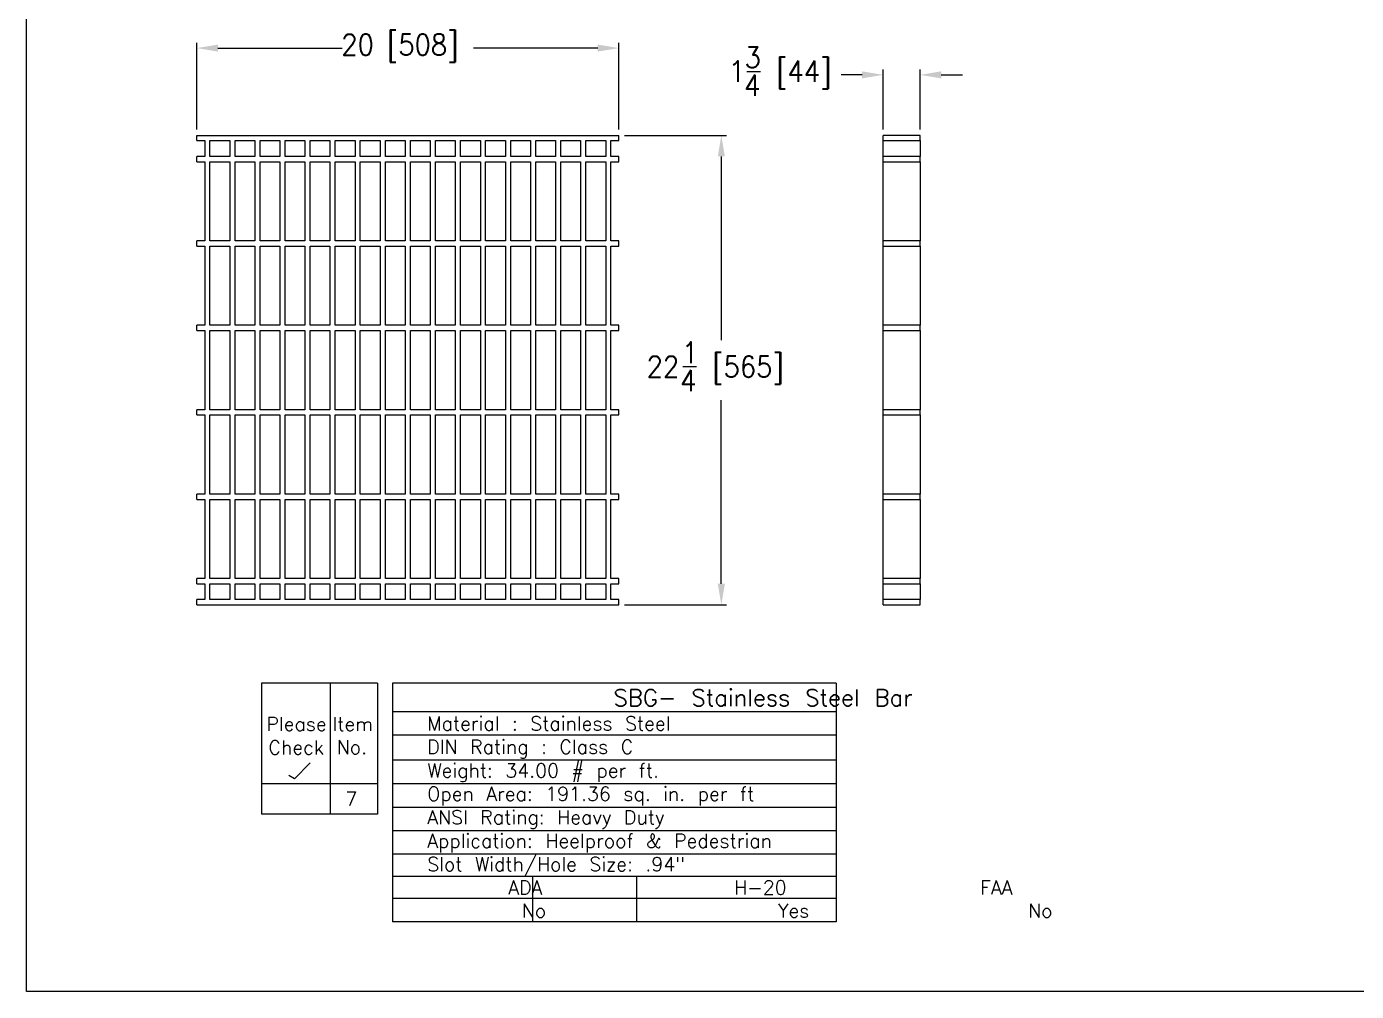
# Model space of a CAD drawing. Extents: x 196 to 587, y -81 to 16.
# Drawn here: x 330.9 to 393.9, y -81 to -35.3 of the extents above; entities that cross this region are included whole.
import ezdxf

# ---------------------------------------------------------------- set-up
doc = ezdxf.new("R2010")
doc.units = 0
doc.header["$LTSCALE"] = 4
doc.header["$MEASUREMENT"] = 0
doc.layers.get('0').update_dxf_attribs({"linetype": 'CONTINUOUS'})
doc.layers.get('DEFPOINTS').update_dxf_attribs({"linetype": 'CONTINUOUS'})
doc.layers.add('DIM', color=2, linetype='CONTINUOUS')
doc.styles.add('FT_FONT', font='ROMANS.SHX', dxfattribs={"width": 0.9})
doc.styles.get("Standard").update_dxf_attribs({"font": 'txt.shx', "height": 1})
doc.dimstyles.get("Standard").update_dxf_attribs({"dimtxt": 0.384208, "dimasz": 0.1875, "dimexe": 0.612, "dimexo": 0.2125, "dimgap": 0.09, "dimtad": 0, "dimtih": 1, "dimtoh": 1, "dimdec": 4, "dimzin": 0, "dimdsep": 46, "dimtxsty": 'FT_FONT', "dimcen": 0.306, "dimadec": 0, "dimazin": 0, "dimtfac": 1, "dimtdec": 4, "dimtofl": 0, "dimtmove": 0, "dimatfit": 3, "dimfxl": 0, "dimtolj": 1, "dimtzin": 0, "dimarcsym": 0})

# ---------------------------------------------------------------- blocks, each defined once
blk = doc.blocks.new('*U78')
at = {"color": 250, "style": 'FT_FONT', "width": 0.9}
blk.add_text('20 [508]', height=1, dxfattribs=at).set_placement((345.84, -36.643))
blk = doc.blocks.new('*D5')
at = {"color": 250}
for p, q in [((338.99, -40.17), (338.99, -36.06)), ((339.99, -36.31), (345.879, -36.31)), ((357.99, -36.31), (352.102, -36.31)), ((358.99, -40.17), (358.99, -36.06))]:
    blk.add_line(p, q, dxfattribs=at)
for points in [[(339.99, -36.143), (339.99, -36.476), (338.99, -36.31)], [(357.99, -36.143), (357.99, -36.476), (358.99, -36.31)]]:
    blk.add_solid(points, dxfattribs=at)
at = {"layer": 'DEFPOINTS', "color": 0}
for p in [(358.99, -36.31), (338.99, -40.445), (358.99, -40.445)]:
    blk.add_point(p, dxfattribs=at)
at = {"layer": 'DIM'}
blk.add_blockref('*U78', (0, 0), dxfattribs=at)
blk = doc.blocks.new('*U79')
at = {"color": 250}
blk.add_line((365.054, -37.412), (365.697, -37.412), dxfattribs=at)
at = {"color": 250, "style": 'FT_FONT', "width": 0.9}
for s, p in [('3', (364.947, -37.246)), ('1', (364.197, -37.912)), (' [44]', (365.826, -37.912)), ('4', (364.926, -38.579))]:
    blk.add_text(s, height=1, dxfattribs=at).set_placement(p)
blk = doc.blocks.new('*D6')
at = {"color": 250}
for p, q in [((370.516, -37.579), (369.516, -37.579)), ((371.516, -40.17), (371.516, -37.329)), ((373.266, -40.17), (373.266, -37.329)), ((374.266, -37.579), (375.266, -37.579))]:
    blk.add_line(p, q, dxfattribs=at)
for points in [[(370.516, -37.412), (370.516, -37.746), (371.516, -37.579)], [(374.266, -37.412), (374.266, -37.746), (373.266, -37.579)]]:
    blk.add_solid(points, dxfattribs=at)
at = {"layer": 'DEFPOINTS', "color": 0}
for p in [(371.516, -37.579), (371.516, -40.445), (373.266, -40.445)]:
    blk.add_point(p, dxfattribs=at)
at = {"layer": 'DIM'}
blk.add_blockref('*U79', (0, 0), dxfattribs=at)
blk = doc.blocks.new('*U80')
at = {"color": 250}
for s, height, p in [('              SBG- Stainless Steel Bar', 0.792, (347.992, -67.488)), ('   Material : Stainless Steel', 0.65997, (347.992, -68.644)), ('   DIN Rating : Class C', 0.65997, (347.992, -69.755)), ('   Weight: 34.00 # per ft.', 0.65997, (347.992, -70.866)), ('   Open Area: 191.36 sq. in. per ft', 0.65997, (347.992, -71.978)), ('   ANSI Rating: Heavy Duty', 0.65997, (347.992, -73.089)), ('   Application: Heelproof & Pedestrian', 0.65997, (347.992, -74.2)), ('   Slot Width/Hole Size: .94"', 0.65997, (347.992, -75.311)), ('         ADA              H-20              FAA', 0.65997, (347.992, -76.414)), ('          No                 Yes                No', 0.65997, (347.992, -77.514))]:
    blk.add_text(s, height=height, dxfattribs=at).set_placement(p)
blk = doc.blocks.new('*U81')
at = {"color": 250}
for s, p in [('Please', (342.288, -68.668)), ('Check', (342.386, -69.78))]:
    blk.add_text(s, height=0.66, dxfattribs=at).set_placement(p)
blk = doc.blocks.new('*U82')
at = {"color": 250}
for s, p in [('Item', (345.419, -68.668)), ('No.', (345.617, -69.768))]:
    blk.add_text(s, height=0.66, dxfattribs=at).set_placement(p)
blk = doc.blocks.new('*U83')
at = {"color": 250}
blk.add_text('7', height=0.66, dxfattribs=at).set_placement((346.027, -72.208))
blk = doc.blocks.new('*U84')
at = {"layer": 'DIM', "color": 250}
blk.add_line((362.023, -51.403), (362.666, -51.403), dxfattribs=at)
at = {"layer": 'DIM', "color": 250, "style": 'FT_FONT', "width": 0.9}
for s, p in [('1', (361.981, -51.237)), ('22', (360.309, -51.903)), (' [565]', (362.795, -51.903)), ('4', (361.895, -52.57))]:
    blk.add_text(s, height=1, dxfattribs=at).set_placement(p)
blk = doc.blocks.new('*D20')
at = {"layer": 'DEFPOINTS', "color": 0}
for p in [(358.99, -40.445), (358.99, -62.695), (363.845, -62.695)]:
    blk.add_point(p, dxfattribs=at)
at = {"layer": 'DIM', "color": 250}
for p, q in [((359.265, -40.445), (364.095, -40.445)), ((363.845, -41.445), (363.845, -50.147)), ((363.845, -61.695), (363.845, -52.993)), ((359.265, -62.695), (364.095, -62.695))]:
    blk.add_line(p, q, dxfattribs=at)
for points in [[(363.678, -41.445), (364.012, -41.445), (363.845, -40.445)], [(363.678, -61.695), (364.012, -61.695), (363.845, -62.695)]]:
    blk.add_solid(points, dxfattribs=at)
at = {"layer": 'DIM'}
blk.add_blockref('*U84', (0, 0), dxfattribs=at)

msp = doc.modelspace()

# ---------------------------------------------------------------- linework, layer by layer
at = {"color": 250}
for p, q in [((338.99011, -40.44485), (358.99011, -40.44485)), ((338.99011, -40.69485), (338.99011, -40.44485)), ((338.99011, -40.69485), (339.36511, -40.69485)), ((339.36511, -40.69485), (339.36511, -41.44485)), ((339.61511, -41.44485), (339.61511, -40.69485)), ((339.61511, -40.69485), (340.55261, -40.69485)), ((340.55261, -40.69485), (340.55261, -41.44485)), ((340.80261, -41.44485), (340.80261, -40.69485)), ((340.80261, -40.69485), (341.74011, -40.69485)), ((341.74011, -40.69485), (341.74011, -41.44485)), ((341.99011, -41.44485), (341.99011, -40.69485)), ((341.99011, -40.69485), (342.92761, -40.69485)), ((342.92761, -40.69485), (342.92761, -41.44485)), ((343.17761, -41.44485), (343.17761, -40.69485)), ((343.17761, -40.69485), (344.11511, -40.69485)), ((344.11511, -40.69485), (344.11511, -41.44485)), ((344.36511, -41.44485), (344.36511, -40.69485)), ((344.36511, -40.69485), (345.30261, -40.69485)), ((345.30261, -40.69485), (345.30261, -41.44485)), ((345.55261, -41.44485), (345.55261, -40.69485)), ((345.55261, -40.69485), (346.49011, -40.69485)), ((346.49011, -40.69485), (346.49011, -41.44485)), ((346.74011, -41.44485), (346.74011, -40.69485)), ((346.74011, -40.69485), (347.67761, -40.69485)), ((347.67761, -40.69485), (347.67761, -41.44485)), ((347.92761, -41.44485), (347.92761, -40.69485)), ((347.92761, -40.69485), (348.86511, -40.69485)), ((348.86511, -40.69485), (348.86511, -41.44485)), ((349.11511, -41.44485), (349.11511, -40.69485)), ((349.11511, -40.69485), (350.05261, -40.69485)), ((350.05261, -40.69485), (350.05261, -41.44485)), ((350.30261, -41.44485), (350.30261, -40.69485)), ((350.30261, -40.69485), (351.24011, -40.69485)), ((351.24011, -40.69485), (351.24011, -41.44485)), ((351.49011, -41.44485), (351.49011, -40.69485)), ((351.49011, -40.69485), (352.42761, -40.69485)), ((352.42761, -40.69485), (352.42761, -41.44485)), ((352.67761, -41.44485), (352.67761, -40.69485)), ((352.67761, -40.69485), (353.61511, -40.69485)), ((353.61511, -40.69485), (353.61511, -41.44485)), ((353.86511, -41.44485), (353.86511, -40.69485)), ((353.86511, -40.69485), (354.80261, -40.69485)), ((354.80261, -40.69485), (354.80261, -41.44485)), ((355.05261, -41.44485), (355.05261, -40.69485)), ((355.05261, -40.69485), (355.99011, -40.69485)), ((355.99011, -40.69485), (355.99011, -41.44485)), ((356.24011, -41.44485), (356.24011, -40.69485)), ((356.24011, -40.69485), (357.17761, -40.69485)), ((357.17761, -40.69485), (357.17761, -41.44485)), ((357.42761, -41.44485), (357.42761, -40.69485)), ((357.42761, -40.69485), (358.36511, -40.69485)), ((358.36511, -40.69485), (358.36511, -41.44485)), ((358.61511, -41.44485), (358.61511, -40.69485)), ((358.61511, -40.69485), (358.99011, -40.69485)), ((358.99011, -40.69485), (358.99011, -40.44485)), ((371.51556, -40.69485), (371.51556, -40.44485)), ((373.26556, -40.44485), (371.51556, -40.44485)), ((371.51556, -40.69485), (373.26556, -40.69485)), ((371.51556, -41.44485), (371.51556, -40.69485)), ((373.26556, -40.69485), (373.26556, -40.44485)), ((373.26556, -40.69485), (373.26556, -41.44485)), ((339.36511, -41.44485), (338.99011, -41.44485)), ((338.99011, -41.69485), (338.99011, -41.44485)), ((340.55261, -41.44485), (339.61511, -41.44485)), ((341.74011, -41.44485), (340.80261, -41.44485)), ((342.92761, -41.44485), (341.99011, -41.44485)), ((344.11511, -41.44485), (343.17761, -41.44485)), ((345.30261, -41.44485), (344.36511, -41.44485)), ((346.49011, -41.44485), (345.55261, -41.44485)), ((347.67761, -41.44485), (346.74011, -41.44485)), ((348.86511, -41.44485), (347.92761, -41.44485)), ((350.05261, -41.44485), (349.11511, -41.44485)), ((351.24011, -41.44485), (350.30261, -41.44485)), ((352.42761, -41.44485), (351.49011, -41.44485)), ((353.61511, -41.44485), (352.67761, -41.44485)), ((354.80261, -41.44485), (353.86511, -41.44485)), ((355.99011, -41.44485), (355.05261, -41.44485)), ((357.17761, -41.44485), (356.24011, -41.44485)), ((358.36511, -41.44485), (357.42761, -41.44485)), ((358.99011, -41.44485), (358.61511, -41.44485)), ((358.99011, -41.69485), (358.99011, -41.44485)), ((373.26556, -41.44485), (371.51556, -41.44485)), ((371.51556, -41.69485), (371.51556, -41.44485)), ((373.26556, -41.69485), (373.26556, -41.44485)), ((338.99011, -41.69485), (339.36511, -41.69485)), ((339.36511, -41.69485), (339.36511, -45.44485)), ((339.61511, -41.69485), (340.55261, -41.69485)), ((339.61511, -45.44485), (339.61511, -41.69485)), ((340.55261, -41.69485), (340.55261, -45.44485)), ((340.80261, -41.69485), (341.74011, -41.69485)), ((340.80261, -45.44485), (340.80261, -41.69485)), ((341.74011, -41.69485), (341.74011, -45.44485)), ((341.99011, -41.69485), (342.92761, -41.69485)), ((341.99011, -45.44485), (341.99011, -41.69485)), ((342.92761, -41.69485), (342.92761, -45.44485)), ((343.17761, -41.69485), (344.11511, -41.69485)), ((343.17761, -45.44485), (343.17761, -41.69485)), ((344.11511, -41.69485), (344.11511, -45.44485)), ((344.36511, -41.69485), (345.30261, -41.69485)), ((344.36511, -45.44485), (344.36511, -41.69485)), ((345.30261, -41.69485), (345.30261, -45.44485)), ((345.55261, -41.69485), (346.49011, -41.69485)), ((345.55261, -45.44485), (345.55261, -41.69485)), ((346.49011, -41.69485), (346.49011, -45.44485)), ((346.74011, -41.69485), (347.67761, -41.69485)), ((346.74011, -45.44485), (346.74011, -41.69485)), ((347.67761, -41.69485), (347.67761, -45.44485)), ((347.92761, -41.69485), (348.86511, -41.69485)), ((347.92761, -45.44485), (347.92761, -41.69485)), ((348.86511, -41.69485), (348.86511, -45.44485)), ((349.11511, -41.69485), (350.05261, -41.69485)), ((349.11511, -45.44485), (349.11511, -41.69485)), ((350.05261, -41.69485), (350.05261, -45.44485)), ((350.30261, -41.69485), (351.24011, -41.69485)), ((350.30261, -45.44485), (350.30261, -41.69485)), ((351.24011, -41.69485), (351.24011, -45.44485)), ((351.49011, -41.69485), (352.42761, -41.69485)), ((351.49011, -45.44485), (351.49011, -41.69485)), ((352.42761, -41.69485), (352.42761, -45.44485)), ((352.67761, -41.69485), (353.61511, -41.69485)), ((352.67761, -45.44485), (352.67761, -41.69485)), ((353.61511, -41.69485), (353.61511, -45.44485)), ((353.86511, -41.69485), (354.80261, -41.69485)), ((353.86511, -45.44485), (353.86511, -41.69485)), ((354.80261, -41.69485), (354.80261, -45.44485)), ((355.05261, -41.69485), (355.99011, -41.69485)), ((355.05261, -45.44485), (355.05261, -41.69485)), ((355.99011, -41.69485), (355.99011, -45.44485)), ((356.24011, -41.69485), (357.17761, -41.69485)), ((356.24011, -45.44485), (356.24011, -41.69485)), ((357.17761, -41.69485), (357.17761, -45.44485)), ((357.42761, -41.69485), (358.36511, -41.69485)), ((357.42761, -45.44485), (357.42761, -41.69485)), ((358.36511, -41.69485), (358.36511, -45.44485)), ((358.61511, -41.69485), (358.99011, -41.69485)), ((358.61511, -45.44485), (358.61511, -41.69485)), ((371.51556, -41.69485), (373.26556, -41.69485)), ((371.51556, -45.44485), (371.51556, -41.69485)), ((373.26556, -41.69485), (373.26556, -45.44485)), ((339.36511, -45.44485), (338.99011, -45.44485)), ((338.99011, -45.69485), (338.99011, -45.44485)), ((338.99011, -45.69485), (339.36511, -45.69485)), ((339.36511, -45.69485), (339.36511, -49.44485)), ((340.55261, -45.44485), (339.61511, -45.44485)), ((339.61511, -45.69485), (340.55261, -45.69485)), ((339.61511, -49.44485), (339.61511, -45.69485)), ((340.55261, -45.69485), (340.55261, -49.44485)), ((341.74011, -45.44485), (340.80261, -45.44485)), ((340.80261, -49.44485), (340.80261, -45.69485)), ((340.80261, -45.69485), (341.74011, -45.69485)), ((341.74011, -45.69485), (341.74011, -49.44485)), ((342.92761, -45.44485), (341.99011, -45.44485)), ((341.99011, -49.44485), (341.99011, -45.69485)), ((341.99011, -45.69485), (342.92761, -45.69485)), ((342.92761, -45.69485), (342.92761, -49.44485)), ((344.11511, -45.44485), (343.17761, -45.44485)), ((343.17761, -49.44485), (343.17761, -45.69485)), ((343.17761, -45.69485), (344.11511, -45.69485)), ((344.11511, -45.69485), (344.11511, -49.44485)), ((345.30261, -45.44485), (344.36511, -45.44485)), ((344.36511, -49.44485), (344.36511, -45.69485)), ((344.36511, -45.69485), (345.30261, -45.69485)), ((345.30261, -45.69485), (345.30261, -49.44485)), ((346.49011, -45.44485), (345.55261, -45.44485)), ((345.55261, -49.44485), (345.55261, -45.69485)), ((345.55261, -45.69485), (346.49011, -45.69485)), ((346.49011, -45.69485), (346.49011, -49.44485)), ((347.67761, -45.44485), (346.74011, -45.44485)), ((346.74011, -49.44485), (346.74011, -45.69485)), ((346.74011, -45.69485), (347.67761, -45.69485)), ((347.67761, -45.69485), (347.67761, -49.44485)), ((348.86511, -45.44485), (347.92761, -45.44485)), ((347.92761, -49.44485), (347.92761, -45.69485)), ((347.92761, -45.69485), (348.86511, -45.69485)), ((348.86511, -45.69485), (348.86511, -49.44485)), ((350.05261, -45.44485), (349.11511, -45.44485)), ((349.11511, -49.44485), (349.11511, -45.69485)), ((349.11511, -45.69485), (350.05261, -45.69485)), ((350.05261, -45.69485), (350.05261, -49.44485)), ((351.24011, -45.44485), (350.30261, -45.44485)), ((350.30261, -49.44485), (350.30261, -45.69485)), ((350.30261, -45.69485), (351.24011, -45.69485)), ((351.24011, -45.69485), (351.24011, -49.44485)), ((352.42761, -45.44485), (351.49011, -45.44485)), ((351.49011, -49.44485), (351.49011, -45.69485)), ((351.49011, -45.69485), (352.42761, -45.69485)), ((352.42761, -45.69485), (352.42761, -49.44485)), ((353.61511, -45.44485), (352.67761, -45.44485)), ((352.67761, -49.44485), (352.67761, -45.69485)), ((352.67761, -45.69485), (353.61511, -45.69485)), ((353.61511, -45.69485), (353.61511, -49.44485)), ((354.80261, -45.44485), (353.86511, -45.44485)), ((353.86511, -49.44485), (353.86511, -45.69485)), ((353.86511, -45.69485), (354.80261, -45.69485)), ((354.80261, -45.69485), (354.80261, -49.44485)), ((355.99011, -45.44485), (355.05261, -45.44485)), ((355.05261, -49.44485), (355.05261, -45.69485)), ((355.05261, -45.69485), (355.99011, -45.69485)), ((355.99011, -45.69485), (355.99011, -49.44485)), ((357.17761, -45.44485), (356.24011, -45.44485)), ((356.24011, -49.44485), (356.24011, -45.69485)), ((356.24011, -45.69485), (357.17761, -45.69485)), ((357.17761, -45.69485), (357.17761, -49.44485)), ((358.36511, -45.44485), (357.42761, -45.44485)), ((357.42761, -49.44485), (357.42761, -45.69485)), ((357.42761, -45.69485), (358.36511, -45.69485)), ((358.36511, -45.69485), (358.36511, -49.44485)), ((358.99011, -45.44485), (358.61511, -45.44485)), ((358.61511, -49.44485), (358.61511, -45.69485)), ((358.61511, -45.69485), (358.99011, -45.69485)), ((358.99011, -45.69485), (358.99011, -45.44485)), ((371.51556, -45.69485), (371.51556, -45.44485)), ((373.26556, -45.44485), (371.51556, -45.44485)), ((371.51556, -49.44485), (371.51556, -45.69485)), ((371.51556, -45.69485), (373.26556, -45.69485)), ((373.26556, -45.69485), (373.26556, -45.44485)), ((373.26556, -45.69485), (373.26556, -49.44485)), ((339.36511, -49.44485), (338.99011, -49.44485)), ((338.99011, -49.69485), (338.99011, -49.44485)), ((338.99011, -49.69485), (339.36511, -49.69485)), ((339.36511, -49.69485), (339.36511, -53.44485)), ((340.55261, -49.44485), (339.61511, -49.44485)), ((339.61511, -53.44485), (339.61511, -49.69485)), ((339.61511, -49.69485), (340.55261, -49.69485)), ((340.55261, -49.69485), (340.55261, -53.44485)), ((341.74011, -49.44485), (340.80261, -49.44485)), ((340.80261, -53.44485), (340.80261, -49.69485)), ((340.80261, -49.69485), (341.74011, -49.69485)), ((341.74011, -49.69485), (341.74011, -53.44485)), ((342.92761, -49.44485), (341.99011, -49.44485)), ((341.99011, -53.44485), (341.99011, -49.69485)), ((341.99011, -49.69485), (342.92761, -49.69485)), ((342.92761, -49.69485), (342.92761, -53.44485)), ((344.11511, -49.44485), (343.17761, -49.44485)), ((343.17761, -53.44485), (343.17761, -49.69485)), ((343.17761, -49.69485), (344.11511, -49.69485)), ((344.11511, -49.69485), (344.11511, -53.44485)), ((345.30261, -49.44485), (344.36511, -49.44485)), ((344.36511, -53.44485), (344.36511, -49.69485)), ((344.36511, -49.69485), (345.30261, -49.69485)), ((345.30261, -49.69485), (345.30261, -53.44485)), ((346.49011, -49.44485), (345.55261, -49.44485)), ((345.55261, -53.44485), (345.55261, -49.69485)), ((345.55261, -49.69485), (346.49011, -49.69485)), ((346.49011, -49.69485), (346.49011, -53.44485)), ((347.67761, -49.44485), (346.74011, -49.44485)), ((346.74011, -53.44485), (346.74011, -49.69485)), ((346.74011, -49.69485), (347.67761, -49.69485)), ((347.67761, -49.69485), (347.67761, -53.44485)), ((348.86511, -49.44485), (347.92761, -49.44485)), ((347.92761, -53.44485), (347.92761, -49.69485)), ((347.92761, -49.69485), (348.86511, -49.69485)), ((348.86511, -49.69485), (348.86511, -53.44485)), ((350.05261, -49.44485), (349.11511, -49.44485)), ((349.11511, -53.44485), (349.11511, -49.69485)), ((349.11511, -49.69485), (350.05261, -49.69485)), ((350.05261, -49.69485), (350.05261, -53.44485)), ((351.24011, -49.44485), (350.30261, -49.44485)), ((350.30261, -53.44485), (350.30261, -49.69485)), ((350.30261, -49.69485), (351.24011, -49.69485)), ((351.24011, -49.69485), (351.24011, -53.44485)), ((352.42761, -49.44485), (351.49011, -49.44485)), ((351.49011, -53.44485), (351.49011, -49.69485)), ((351.49011, -49.69485), (352.42761, -49.69485)), ((352.42761, -49.69485), (352.42761, -53.44485)), ((353.61511, -49.44485), (352.67761, -49.44485)), ((352.67761, -53.44485), (352.67761, -49.69485)), ((352.67761, -49.69485), (353.61511, -49.69485)), ((353.61511, -49.69485), (353.61511, -53.44485)), ((354.80261, -49.44485), (353.86511, -49.44485)), ((353.86511, -53.44485), (353.86511, -49.69485)), ((353.86511, -49.69485), (354.80261, -49.69485)), ((354.80261, -49.69485), (354.80261, -53.44485)), ((355.99011, -49.44485), (355.05261, -49.44485)), ((355.05261, -53.44485), (355.05261, -49.69485)), ((355.05261, -49.69485), (355.99011, -49.69485)), ((355.99011, -49.69485), (355.99011, -53.44485)), ((357.17761, -49.44485), (356.24011, -49.44485)), ((356.24011, -53.44485), (356.24011, -49.69485)), ((356.24011, -49.69485), (357.17761, -49.69485)), ((357.17761, -49.69485), (357.17761, -53.44485)), ((358.36511, -49.44485), (357.42761, -49.44485)), ((357.42761, -53.44485), (357.42761, -49.69485)), ((357.42761, -49.69485), (358.36511, -49.69485)), ((358.36511, -49.69485), (358.36511, -53.44485)), ((358.99011, -49.44485), (358.61511, -49.44485)), ((358.61511, -53.44485), (358.61511, -49.69485)), ((358.61511, -49.69485), (358.99011, -49.69485)), ((358.99011, -49.69485), (358.99011, -49.44485)), ((371.51556, -49.69485), (371.51556, -49.44485)), ((373.26556, -49.44485), (371.51556, -49.44485)), ((371.51556, -53.44485), (371.51556, -49.69485)), ((371.51556, -49.69485), (373.26556, -49.69485)), ((373.26556, -49.69485), (373.26556, -49.44485)), ((373.26556, -49.69485), (373.26556, -53.44485)), ((339.36511, -53.44485), (338.99011, -53.44485)), ((338.99011, -53.69485), (338.99011, -53.44485)), ((340.55261, -53.44485), (339.61511, -53.44485)), ((341.74011, -53.44485), (340.80261, -53.44485)), ((342.92761, -53.44485), (341.99011, -53.44485)), ((344.11511, -53.44485), (343.17761, -53.44485)), ((345.30261, -53.44485), (344.36511, -53.44485)), ((346.49011, -53.44485), (345.55261, -53.44485)), ((347.67761, -53.44485), (346.74011, -53.44485)), ((348.86511, -53.44485), (347.92761, -53.44485)), ((350.05261, -53.44485), (349.11511, -53.44485)), ((351.24011, -53.44485), (350.30261, -53.44485)), ((352.42761, -53.44485), (351.49011, -53.44485)), ((353.61511, -53.44485), (352.67761, -53.44485)), ((354.80261, -53.44485), (353.86511, -53.44485)), ((355.99011, -53.44485), (355.05261, -53.44485)), ((357.17761, -53.44485), (356.24011, -53.44485)), ((358.36511, -53.44485), (357.42761, -53.44485)), ((358.99011, -53.44485), (358.61511, -53.44485)), ((358.99011, -53.69485), (358.99011, -53.44485)), ((371.51556, -53.69485), (371.51556, -53.44485)), ((373.26556, -53.44485), (371.51556, -53.44485)), ((373.26556, -53.69485), (373.26556, -53.44485)), ((338.99011, -53.69485), (339.36511, -53.69485)), ((339.36511, -53.69485), (339.36511, -57.44485)), ((339.61511, -57.44485), (339.61511, -53.69485)), ((339.61511, -53.69485), (340.55261, -53.69485)), ((340.55261, -53.69485), (340.55261, -57.44485)), ((340.80261, -57.44485), (340.80261, -53.69485)), ((340.80261, -53.69485), (341.74011, -53.69485)), ((341.74011, -53.69485), (341.74011, -57.44485)), ((341.99011, -57.44485), (341.99011, -53.69485)), ((341.99011, -53.69485), (342.92761, -53.69485)), ((342.92761, -53.69485), (342.92761, -57.44485)), ((343.17761, -57.44485), (343.17761, -53.69485)), ((343.17761, -53.69485), (344.11511, -53.69485)), ((344.11511, -53.69485), (344.11511, -57.44485)), ((344.36511, -57.44485), (344.36511, -53.69485)), ((344.36511, -53.69485), (345.30261, -53.69485)), ((345.30261, -53.69485), (345.30261, -57.44485)), ((345.55261, -57.44485), (345.55261, -53.69485)), ((345.55261, -53.69485), (346.49011, -53.69485)), ((346.49011, -53.69485), (346.49011, -57.44485)), ((346.74011, -57.44485), (346.74011, -53.69485)), ((346.74011, -53.69485), (347.67761, -53.69485)), ((347.67761, -53.69485), (347.67761, -57.44485)), ((347.92761, -57.44485), (347.92761, -53.69485)), ((347.92761, -53.69485), (348.86511, -53.69485)), ((348.86511, -53.69485), (348.86511, -57.44485)), ((349.11511, -57.44485), (349.11511, -53.69485)), ((349.11511, -53.69485), (350.05261, -53.69485)), ((350.05261, -53.69485), (350.05261, -57.44485)), ((350.30261, -57.44485), (350.30261, -53.69485)), ((350.30261, -53.69485), (351.24011, -53.69485)), ((351.24011, -53.69485), (351.24011, -57.44485)), ((351.49011, -57.44485), (351.49011, -53.69485)), ((351.49011, -53.69485), (352.42761, -53.69485)), ((352.42761, -53.69485), (352.42761, -57.44485)), ((352.67761, -57.44485), (352.67761, -53.69485)), ((352.67761, -53.69485), (353.61511, -53.69485)), ((353.61511, -53.69485), (353.61511, -57.44485)), ((353.86511, -57.44485), (353.86511, -53.69485)), ((353.86511, -53.69485), (354.80261, -53.69485)), ((354.80261, -53.69485), (354.80261, -57.44485)), ((355.05261, -57.44485), (355.05261, -53.69485)), ((355.05261, -53.69485), (355.99011, -53.69485)), ((355.99011, -53.69485), (355.99011, -57.44485)), ((356.24011, -57.44485), (356.24011, -53.69485)), ((356.24011, -53.69485), (357.17761, -53.69485)), ((357.17761, -53.69485), (357.17761, -57.44485)), ((357.42761, -57.44485), (357.42761, -53.69485)), ((357.42761, -53.69485), (358.36511, -53.69485)), ((358.36511, -53.69485), (358.36511, -57.44485)), ((358.61511, -57.44485), (358.61511, -53.69485)), ((358.61511, -53.69485), (358.99011, -53.69485)), ((371.51556, -57.44485), (371.51556, -53.69485)), ((371.51556, -53.69485), (373.26556, -53.69485)), ((373.26556, -53.69485), (373.26556, -57.44485)), ((339.36511, -57.44485), (338.99011, -57.44485)), ((338.99011, -57.69485), (338.99011, -57.44485)), ((338.99011, -57.69485), (339.36511, -57.69485)), ((339.36511, -57.69485), (339.36511, -61.44485)), ((340.55261, -57.44485), (339.61511, -57.44485)), ((339.61511, -61.44485), (339.61511, -57.69485)), ((339.61511, -57.69485), (340.55261, -57.69485)), ((340.55261, -57.69485), (340.55261, -61.44485)), ((341.74011, -57.44485), (340.80261, -57.44485)), ((340.80261, -61.44485), (340.80261, -57.69485)), ((340.80261, -57.69485), (341.74011, -57.69485)), ((341.74011, -57.69485), (341.74011, -61.44485)), ((342.92761, -57.44485), (341.99011, -57.44485)), ((341.99011, -61.44485), (341.99011, -57.69485)), ((341.99011, -57.69485), (342.92761, -57.69485)), ((342.92761, -57.69485), (342.92761, -61.44485)), ((344.11511, -57.44485), (343.17761, -57.44485)), ((343.17761, -61.44485), (343.17761, -57.69485)), ((343.17761, -57.69485), (344.11511, -57.69485)), ((344.11511, -57.69485), (344.11511, -61.44485)), ((345.30261, -57.44485), (344.36511, -57.44485)), ((344.36511, -61.44485), (344.36511, -57.69485)), ((344.36511, -57.69485), (345.30261, -57.69485)), ((345.30261, -57.69485), (345.30261, -61.44485)), ((346.49011, -57.44485), (345.55261, -57.44485)), ((345.55261, -61.44485), (345.55261, -57.69485)), ((345.55261, -57.69485), (346.49011, -57.69485)), ((346.49011, -57.69485), (346.49011, -61.44485)), ((347.67761, -57.44485), (346.74011, -57.44485)), ((346.74011, -61.44485), (346.74011, -57.69485)), ((346.74011, -57.69485), (347.67761, -57.69485)), ((347.67761, -57.69485), (347.67761, -61.44485)), ((348.86511, -57.44485), (347.92761, -57.44485)), ((347.92761, -61.44485), (347.92761, -57.69485)), ((347.92761, -57.69485), (348.86511, -57.69485)), ((348.86511, -57.69485), (348.86511, -61.44485)), ((350.05261, -57.44485), (349.11511, -57.44485)), ((349.11511, -61.44485), (349.11511, -57.69485)), ((349.11511, -57.69485), (350.05261, -57.69485)), ((350.05261, -57.69485), (350.05261, -61.44485)), ((351.24011, -57.44485), (350.30261, -57.44485)), ((350.30261, -61.44485), (350.30261, -57.69485)), ((350.30261, -57.69485), (351.24011, -57.69485)), ((351.24011, -57.69485), (351.24011, -61.44485)), ((352.42761, -57.44485), (351.49011, -57.44485)), ((351.49011, -61.44485), (351.49011, -57.69485)), ((351.49011, -57.69485), (352.42761, -57.69485)), ((352.42761, -57.69485), (352.42761, -61.44485)), ((353.61511, -57.44485), (352.67761, -57.44485)), ((352.67761, -61.44485), (352.67761, -57.69485)), ((352.67761, -57.69485), (353.61511, -57.69485)), ((353.61511, -57.69485), (353.61511, -61.44485)), ((354.80261, -57.44485), (353.86511, -57.44485)), ((353.86511, -61.44485), (353.86511, -57.69485)), ((353.86511, -57.69485), (354.80261, -57.69485)), ((354.80261, -57.69485), (354.80261, -61.44485)), ((355.99011, -57.44485), (355.05261, -57.44485)), ((355.05261, -61.44485), (355.05261, -57.69485)), ((355.05261, -57.69485), (355.99011, -57.69485)), ((355.99011, -57.69485), (355.99011, -61.44485)), ((357.17761, -57.44485), (356.24011, -57.44485)), ((356.24011, -61.44485), (356.24011, -57.69485)), ((356.24011, -57.69485), (357.17761, -57.69485)), ((357.17761, -57.69485), (357.17761, -61.44485)), ((358.36511, -57.44485), (357.42761, -57.44485)), ((357.42761, -61.44485), (357.42761, -57.69485)), ((357.42761, -57.69485), (358.36511, -57.69485)), ((358.36511, -57.69485), (358.36511, -61.44485)), ((358.99011, -57.44485), (358.61511, -57.44485)), ((358.61511, -61.44485), (358.61511, -57.69485)), ((358.61511, -57.69485), (358.99011, -57.69485)), ((358.99011, -57.69485), (358.99011, -57.44485)), ((371.51556, -57.69485), (371.51556, -57.44485)), ((373.26556, -57.44485), (371.51556, -57.44485)), ((371.51556, -61.44485), (371.51556, -57.69485)), ((371.51556, -57.69485), (373.26556, -57.69485)), ((373.26556, -57.69485), (373.26556, -57.44485)), ((373.26556, -57.69485), (373.26556, -61.44485)), ((339.36511, -61.44485), (338.99011, -61.44485)), ((338.99011, -61.69485), (338.99011, -61.44485)), ((338.99011, -61.69485), (339.36511, -61.69485)), ((339.36511, -61.69485), (339.36511, -62.44485)), ((340.55261, -61.44485), (339.61511, -61.44485)), ((339.61511, -62.44485), (339.61511, -61.69485)), ((339.61511, -61.69485), (340.55261, -61.69485)), ((340.55261, -61.69485), (340.55261, -62.44485)), ((341.74011, -61.44485), (340.80261, -61.44485)), ((340.80261, -62.44485), (340.80261, -61.69485)), ((340.80261, -61.69485), (341.74011, -61.69485)), ((341.74011, -61.69485), (341.74011, -62.44485)), ((342.92761, -61.44485), (341.99011, -61.44485)), ((341.99011, -62.44485), (341.99011, -61.69485)), ((341.99011, -61.69485), (342.92761, -61.69485)), ((342.92761, -61.69485), (342.92761, -62.44485)), ((344.11511, -61.44485), (343.17761, -61.44485)), ((343.17761, -62.44485), (343.17761, -61.69485)), ((343.17761, -61.69485), (344.11511, -61.69485)), ((344.11511, -61.69485), (344.11511, -62.44485)), ((345.30261, -61.44485), (344.36511, -61.44485)), ((344.36511, -62.44485), (344.36511, -61.69485)), ((344.36511, -61.69485), (345.30261, -61.69485)), ((345.30261, -61.69485), (345.30261, -62.44485)), ((346.49011, -61.44485), (345.55261, -61.44485)), ((345.55261, -62.44485), (345.55261, -61.69485)), ((345.55261, -61.69485), (346.49011, -61.69485)), ((346.49011, -61.69485), (346.49011, -62.44485)), ((347.67761, -61.44485), (346.74011, -61.44485)), ((346.74011, -62.44485), (346.74011, -61.69485)), ((346.74011, -61.69485), (347.67761, -61.69485)), ((347.67761, -61.69485), (347.67761, -62.44485)), ((348.86511, -61.44485), (347.92761, -61.44485)), ((347.92761, -62.44485), (347.92761, -61.69485)), ((347.92761, -61.69485), (348.86511, -61.69485)), ((348.86511, -61.69485), (348.86511, -62.44485)), ((350.05261, -61.44485), (349.11511, -61.44485)), ((349.11511, -62.44485), (349.11511, -61.69485)), ((349.11511, -61.69485), (350.05261, -61.69485)), ((350.05261, -61.69485), (350.05261, -62.44485)), ((351.24011, -61.44485), (350.30261, -61.44485)), ((350.30261, -62.44485), (350.30261, -61.69485)), ((350.30261, -61.69485), (351.24011, -61.69485)), ((351.24011, -61.69485), (351.24011, -62.44485)), ((352.42761, -61.44485), (351.49011, -61.44485)), ((351.49011, -62.44485), (351.49011, -61.69485)), ((351.49011, -61.69485), (352.42761, -61.69485)), ((352.42761, -61.69485), (352.42761, -62.44485)), ((353.61511, -61.44485), (352.67761, -61.44485)), ((352.67761, -62.44485), (352.67761, -61.69485)), ((352.67761, -61.69485), (353.61511, -61.69485)), ((353.61511, -61.69485), (353.61511, -62.44485)), ((354.80261, -61.44485), (353.86511, -61.44485)), ((353.86511, -62.44485), (353.86511, -61.69485)), ((353.86511, -61.69485), (354.80261, -61.69485)), ((354.80261, -61.69485), (354.80261, -62.44485)), ((355.99011, -61.44485), (355.05261, -61.44485)), ((355.05261, -62.44485), (355.05261, -61.69485)), ((355.05261, -61.69485), (355.99011, -61.69485)), ((355.99011, -61.69485), (355.99011, -62.44485)), ((357.17761, -61.44485), (356.24011, -61.44485)), ((356.24011, -62.44485), (356.24011, -61.69485)), ((356.24011, -61.69485), (357.17761, -61.69485)), ((357.17761, -61.69485), (357.17761, -62.44485)), ((358.36511, -61.44485), (357.42761, -61.44485)), ((357.42761, -62.44485), (357.42761, -61.69485)), ((357.42761, -61.69485), (358.36511, -61.69485)), ((358.36511, -61.69485), (358.36511, -62.44485)), ((358.99011, -61.44485), (358.61511, -61.44485)), ((358.61511, -62.44485), (358.61511, -61.69485)), ((358.61511, -61.69485), (358.99011, -61.69485)), ((358.99011, -61.69485), (358.99011, -61.44485)), ((371.51556, -61.69485), (371.51556, -61.44485)), ((373.26556, -61.44485), (371.51556, -61.44485)), ((371.51556, -62.44485), (371.51556, -61.69485)), ((371.51556, -61.69485), (373.26556, -61.69485)), ((373.26556, -61.69485), (373.26556, -61.44485)), ((373.26556, -61.69485), (373.26556, -62.44485)), ((339.36511, -62.44485), (338.99011, -62.44485)), ((338.99011, -62.69485), (338.99011, -62.44485)), ((338.99011, -62.69485), (358.99011, -62.69485)), ((340.55261, -62.44485), (339.61511, -62.44485)), ((341.74011, -62.44485), (340.80261, -62.44485)), ((342.92761, -62.44485), (341.99011, -62.44485)), ((344.11511, -62.44485), (343.17761, -62.44485)), ((345.30261, -62.44485), (344.36511, -62.44485)), ((346.49011, -62.44485), (345.55261, -62.44485)), ((347.67761, -62.44485), (346.74011, -62.44485)), ((348.86511, -62.44485), (347.92761, -62.44485)), ((350.05261, -62.44485), (349.11511, -62.44485)), ((351.24011, -62.44485), (350.30261, -62.44485)), ((352.42761, -62.44485), (351.49011, -62.44485)), ((353.61511, -62.44485), (352.67761, -62.44485)), ((354.80261, -62.44485), (353.86511, -62.44485)), ((355.99011, -62.44485), (355.05261, -62.44485)), ((357.17761, -62.44485), (356.24011, -62.44485)), ((358.36511, -62.44485), (357.42761, -62.44485)), ((358.99011, -62.44485), (358.61511, -62.44485)), ((358.99011, -62.69485), (358.99011, -62.44485)), ((371.51556, -62.69485), (371.51556, -62.44485)), ((373.26556, -62.44485), (371.51556, -62.44485)), ((371.51556, -62.69485), (373.26556, -62.69485)), ((373.26556, -62.69485), (373.26556, -62.44485)), ((342.05256, -66.40332), (342.05256, -72.6146)), ((347.55729, -66.40332), (342.05256, -66.40332)), ((345.30848, -66.40332), (345.30848, -72.6146)), ((347.55729, -66.40332), (347.55729, -72.6146)), ((369.28533, -66.40332), (348.27178, -66.40332)), ((348.27178, -66.40332), (348.27178, -77.71451)), ((369.28533, -66.40332), (369.28533, -77.71451)), ((369.28533, -67.75704), (348.27178, -67.75704)), ((369.28533, -68.8717), (348.27178, -68.8717)), ((343.62199, -70.93003), (344.36711, -70.1849)), ((369.28533, -70.05391), (348.27178, -70.05391)), ((347.55729, -71.16667), (342.05256, -71.16667)), ((343.62199, -70.93003), (343.35523, -70.77601)), ((369.28533, -71.16667), (348.27178, -71.16667)), ((369.28533, -72.29623), (348.27178, -72.29623)), ((347.55729, -72.6146), (342.05256, -72.6146)), ((369.28533, -73.40735), (348.27178, -73.40735)), ((369.28533, -74.49975), (348.27178, -74.49975)), ((369.28533, -75.56938), (348.27178, -75.56938)), ((354.89282, -75.56938), (354.89282, -77.71451)), ((359.8323, -75.56938), (359.8323, -77.71451)), ((369.28533, -76.59968), (348.27178, -76.59968)), ((369.28533, -77.71451), (348.27178, -77.71451))]:
    msp.add_line(p, q, dxfattribs=at)
at = {"layer": 'DIM'}
msp.add_lwpolyline([(330.92696, 15.65648), (451.13422, 15.65648), (451.13422, -81.0086), (330.92696, -81.0086)], close=True, dxfattribs=at)

# ---------------------------------------------------------------- block references
for name in ['*U80', '*U81', '*U82', '*U83']:
    msp.add_blockref(name, (0, 0), dxfattribs=at)

# ---------------------------------------------------------------- dimensions: what is measured, and where the dimension line sits
at = {"color": 250}
for base, p1, p2, picture, middle in [((358.99011, -36.30956), (338.99011, -40.44485), (358.99011, -40.44485), '*D5', (348.99011, -36.30956)), ((371.51556, -37.57892), (373.26556, -40.44485), (371.51556, -40.44485), '*D6', (366.93984, -37.57892))]:
    dim = msp.add_linear_dim(base=base, p1=p1, p2=p2, dimstyle='Standard', dxfattribs=at)
    dim.commit()
    dim.dimension.update_dxf_attribs({"geometry": picture, "text_midpoint": middle})
at = {"layer": 'DIM'}
dim = msp.add_linear_dim(base=(363.84484, -62.69485), p1=(358.99011, -40.44485), p2=(358.99011, -62.69485), angle=90, dimstyle='Standard', dxfattribs=at)
dim.commit()
dim.dimension.update_dxf_attribs({"geometry": '*D20', "text_midpoint": (363.84484, -51.56985)})

doc.saveas('drawing.dxf')
